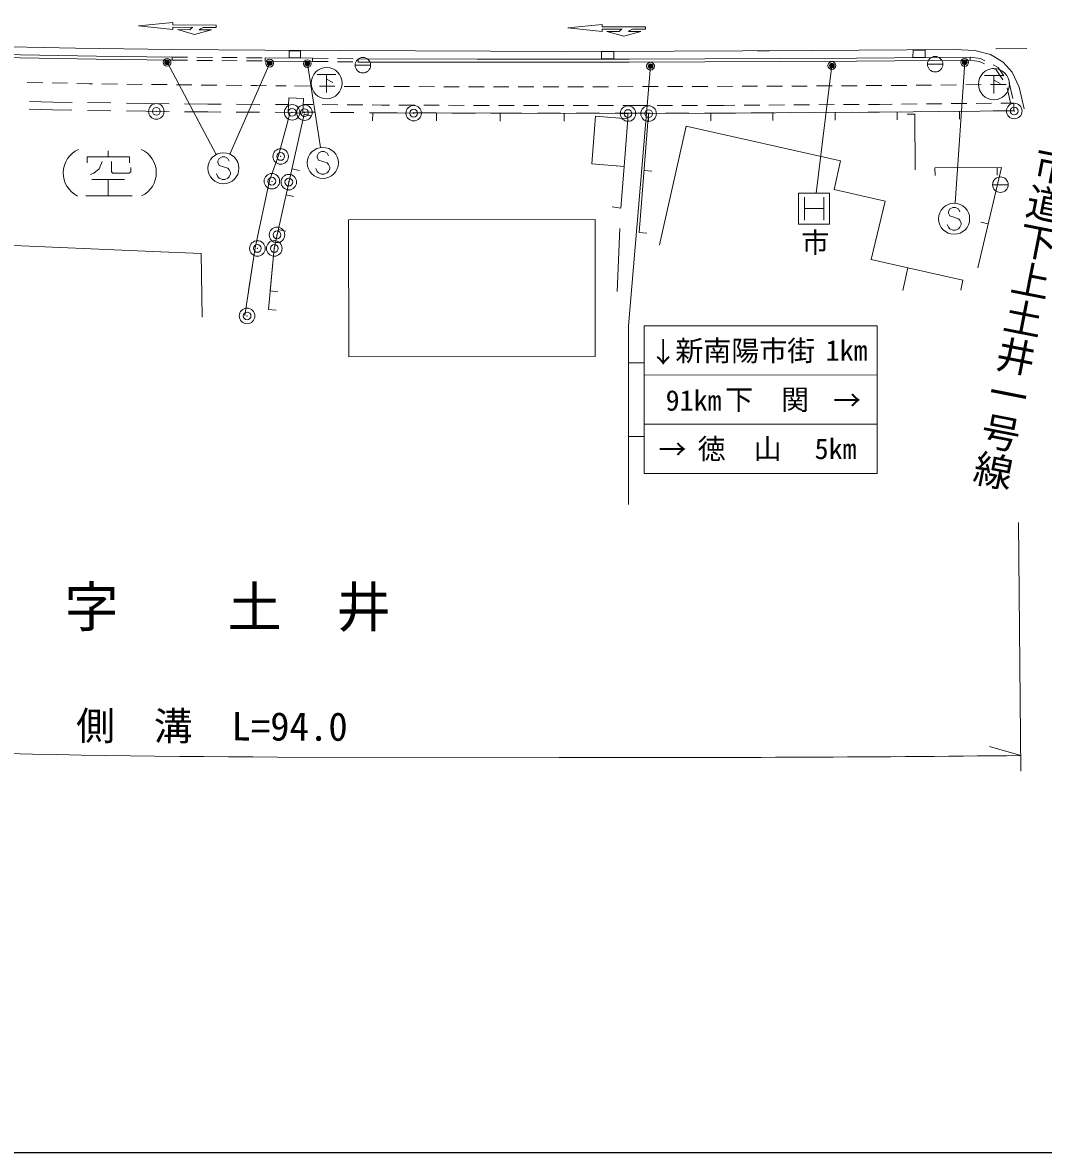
# Model space of a CAD drawing. Units: millimetres, scale not verified. Extents: x 40000 to 680000, y 20000 to 380000.
# Drawn here: x 188671 to 254367, y 205000 to 277725 of the extents above; entities that cross this region are included whole.
import ezdxf
from ezdxf.enums import TextEntityAlignment as Align

# ---------------------------------------------------------------- set-up
doc = ezdxf.new("R2010")
doc.units = ezdxf.units.MM
doc.header["$LTSCALE"] = 1000
doc.header["$PDMODE"] = 32
doc.header["$PDSIZE"] = 500
for name, color, linetype, lineweight in [('M-BGD', 7, 'Continuous', 13), ('M-BGD-EXST', 7, 'Continuous', 13), ('M-BMK-HTXT', 7, 'Continuous', 13), ('M-BMK-ROW', 7, 'Continuous', 13), ('M-STR-HTXT', 7, 'Continuous', 13), ('M-STR-STRC', 7, 'Continuous', 13), ('M-TTL-BAND', 7, 'Continuous', 25)]:
    doc.layers.add(name, color=color, linetype=linetype, lineweight=lineweight)
doc.styles.add('@ＭＳ ゴシック', font='')
doc.styles.add('ＭＳ ゴシック', font='')
doc.styles.get('@ＭＳ ゴシック').set_extended_font_data('@MS Gothic')
doc.styles.get('ＭＳ ゴシック').set_extended_font_data('MS Gothic')

msp = doc.modelspace()

# ---------------------------------------------------------------- linework, layer by layer
at = {"layer": 'M-BGD'}
for p, q in [((198334, 277275), (198335, 277425)), ((198335, 277425), (199622, 277416)), ((198337, 277725), (198336, 277575)), ((198336, 277575), (201135, 277556)), ((198634, 277273), (199434, 277267)), ((200392, 277411), (201134, 277406)), ((201134, 277406), (201135, 277556)), ((225967, 277155), (225967, 277305)), ((225967, 277305), (227255, 277304)), ((225968, 277605), (225968, 277455)), ((225968, 277455), (228768, 277452)), ((226267, 277154), (227067, 277154)), ((228025, 277303), (228767, 277302)), ((228767, 277302), (228768, 277452)), ((236749, 275899), (235967, 275893)), ((198288, 275510), (198286, 275310)), ((198286, 275310), (199286, 275300)), ((198288, 275510), (199288, 275500)), ((199886, 275294), (200886, 275285)), ((199888, 275494), (200888, 275485)), ((201486, 275279), (202486, 275269)), ((201488, 275479), (202488, 275469)), ((203086, 275264), (204086, 275254)), ((203088, 275464), (204088, 275454)), ((204289, 275452), (204287, 275252)), ((204287, 275252), (207335, 275227)), ((204289, 275452), (207337, 275427)), ((207334, 275227), (208334, 275213)), ((207337, 275427), (207335, 275227)), ((207337, 275427), (208337, 275413)), ((208934, 275205), (209934, 275192)), ((208937, 275405), (209936, 275392)), ((210070, 274984), (211070, 274984)), ((210070, 274984), (211070, 274984)), ((210277, 275387), (210275, 275187)), ((246901, 275046), (247901, 275046)), ((246901, 275046), (247901, 275046)), ((249619, 275310), (250254, 275223)), ((249646, 275508), (249648, 275308)), ((249646, 275508), (250314, 275416)), ((250254, 275223), (250574, 275060)), ((250314, 275416), (250605, 275269)), ((251140, 274997), (251466, 274831)), ((251109, 274788), (251329, 274677)), ((251329, 274677), (251747, 274049)), ((251466, 274831), (251818, 274304)), ((188971, 273872), (189971, 273851)), ((190571, 273839), (191571, 273818)), ((192170, 273806), (192960, 273789)), ((192960, 273789), (193170, 273787)), ((193770, 273780), (194770, 273769)), ((195370, 273762), (196370, 273750)), ((196970, 273743), (197970, 273732)), ((198570, 273725), (199570, 273714)), ((200170, 273707), (201170, 273695)), ((201770, 273688), (202770, 273677)), ((203370, 273670), (203745, 273666)), ((203745, 273666), (204370, 273660)), ((204970, 273655), (205643, 273649)), ((207171, 273638), (206171, 273646)), ((208771, 273626), (207771, 273633)), ((210371, 273614), (209371, 273621)), ((211416, 273606), (210971, 273609)), ((211971, 273605), (211416, 273606)), ((213571, 273602), (212571, 273604)), ((215171, 273599), (214171, 273601)), ((216771, 273595), (215771, 273597)), ((218371, 273592), (217371, 273594)), ((219971, 273589), (218971, 273591)), ((221571, 273586), (220571, 273588)), ((223171, 273589), (222171, 273587)), ((224771, 273594), (223771, 273591)), ((226371, 273598), (225371, 273595)), ((227971, 273602), (226971, 273600)), ((229295, 273606), (228571, 273604)), ((229571, 273607), (229295, 273606)), ((231171, 273613), (230171, 273609)), ((232771, 273618), (231771, 273615)), ((234371, 273624), (233371, 273621)), ((235971, 273630), (234971, 273627)), ((237571, 273636), (236571, 273632)), ((238865, 273641), (238171, 273638)), ((239171, 273643), (238865, 273641)), ((240771, 273653), (239771, 273647)), ((242371, 273663), (241371, 273657)), ((243971, 273673), (242971, 273667)), ((245571, 273683), (244571, 273677)), ((246888, 273691), (246171, 273687)), ((247171, 273695), (246888, 273691)), ((248771, 273712), (247771, 273701)), ((250370, 273730), (249370, 273719)), ((251970, 273747), (250970, 273736)), ((252026, 273527), (252257, 272554)), ((252150, 273804), (252175, 273767)), ((252175, 273767), (252395, 272838)), ((190600, 272109), (189099, 272147)), ((190610, 272609), (189110, 272647)), ((191849, 272089), (190600, 272109)), ((191858, 272589), (190610, 272609)), ((194349, 272050), (192849, 272074)), ((194357, 272550), (192857, 272574)), ((196598, 272015), (195349, 272035)), ((196605, 272515), (195357, 272534)), ((198093, 272000), (196598, 272015)), ((198098, 272500), (196605, 272515)), ((200592, 272474), (199098, 272489)), ((201440, 272469), (200592, 272474)), ((203940, 272456), (202440, 272464)), ((205787, 272445), (204940, 272450)), ((207360, 272451), (206735, 272455)), ((208960, 272440), (207960, 272446)), ((210560, 272429), (209560, 272436)), ((211785, 272420), (211160, 272425)), ((212290, 272418), (211785, 272420)), ((213890, 272412), (212890, 272416)), ((215490, 272406), (214490, 272410)), ((217090, 272399), (216090, 272403)), ((218690, 272393), (217690, 272397)), ((219795, 272389), (219290, 272391)), ((220300, 272389), (219795, 272389)), ((221900, 272389), (220900, 272389)), ((223500, 272389), (222500, 272389)), ((225100, 272389), (224100, 272389)), ((226700, 272389), (225700, 272389)), ((227804, 272389), (227300, 272389)), ((228904, 272390), (227804, 272389)), ((230504, 272393), (229504, 272391)), ((232104, 272395), (231104, 272394)), ((233803, 272398), (232704, 272396)), ((234507, 272402), (233803, 272398)), ((236107, 272413), (235107, 272406)), ((237707, 272423), (236707, 272416)), ((239307, 272433), (238307, 272427)), ((240907, 272443), (239907, 272437)), ((242507, 272453), (241507, 272447)), ((243811, 272461), (243107, 272457)), ((244638, 272470), (243811, 272461)), ((246238, 272486), (245238, 272476)), ((247642, 272000), (246142, 271985)), ((247837, 272502), (246838, 272492)), ((249437, 272518), (248437, 272508)), ((250142, 272025), (248642, 272010)), ((248959, 272013), (248964, 271513)), ((251037, 272534), (250037, 272524)), ((252469, 272049), (251142, 272035)), ((252464, 272548), (251637, 272540)), ((252464, 272548), (252469, 272049)), ((200588, 271974), (199093, 271989)), ((201422, 271969), (200588, 271974)), ((203922, 271956), (202422, 271964)), ((205756, 271946), (204922, 271950)), ((207493, 271950), (206705, 271955)), ((206789, 271820), (207277, 271711)), ((209993, 271933), (208493, 271943)), ((211782, 271920), (210993, 271926)), ((211201, 271906), (211200, 271406)), ((211201, 271906), (227626, 271871)), ((212788, 271916), (211782, 271920)), ((215288, 271907), (213788, 271912)), ((215307, 271898), (215306, 271398)), ((217788, 271897), (216288, 271903)), ((219794, 271889), (218788, 271893)), ((219414, 271889), (219412, 271389)), ((220799, 271889), (219794, 271889)), ((223299, 271889), (221799, 271889)), ((223520, 271880), (223519, 271380)), ((225799, 271889), (224299, 271889)), ((225297, 268628), (225539, 271695)), ((225539, 271695), (227624, 271530)), ((227805, 271889), (226799, 271889)), ((227626, 271871), (227126, 271874)), ((227382, 268464), (227624, 271530)), ((227626, 271871), (227624, 271530)), ((227626, 271871), (227625, 271371)), ((227626, 271871), (227625, 271371)), ((229055, 271891), (227805, 271889)), ((228344, 264209), (228959, 271867)), ((228959, 271867), (228962, 271367)), ((231555, 271894), (230055, 271892)), ((233805, 271898), (232555, 271896)), ((232959, 271893), (232962, 271393)), ((234560, 271903), (233805, 271898)), ((237060, 271919), (235560, 271909)), ((236959, 271918), (236962, 271418)), ((239560, 271934), (238060, 271925)), ((242060, 271950), (240560, 271941)), ((240959, 271943), (240962, 271443)), ((243815, 271961), (243060, 271957)), ((245142, 271975), (243815, 271961)), ((244959, 271973), (244964, 271473)), ((246092, 271836), (245592, 271833)), ((246092, 271836), (246113, 268248)), ((231378, 271057), (229668, 263417)), ((194183, 269465), (194183, 269074)), ((194183, 269465), (194183, 269074)), ((192827, 268706), (192827, 269074)), ((192827, 269074), (195546, 269074)), ((192827, 268706), (192827, 269074)), ((192827, 269074), (195546, 269074)), ((193792, 268787), (193608, 268315)), ((193792, 268787), (193608, 268315)), ((194382, 268787), (194382, 268109)), ((194382, 268787), (194382, 268109)), ((195546, 269074), (195546, 268691)), ((195546, 269074), (195546, 268691)), ((195635, 268124), (195635, 268396)), ((195635, 268124), (195635, 268396)), ((225297, 268628), (227382, 268464)), ((227382, 268464), (226884, 268504)), ((247390, 268381), (247393, 267881)), ((251390, 268400), (251393, 267900)), ((193254, 268043), (193026, 267939)), ((193254, 268043), (193026, 267939)), ((195237, 267630), (193129, 267630)), ((195237, 267630), (193129, 267630)), ((193608, 268315), (193254, 268043)), ((193608, 268315), (193254, 268043)), ((194183, 267630), (194183, 266569)), ((194183, 267630), (194183, 266569)), ((194382, 268109), (194470, 268028)), ((194382, 268109), (194470, 268028)), ((194470, 268028), (195531, 268028)), ((194470, 268028), (195531, 268028)), ((195531, 268028), (195635, 268124)), ((195531, 268028), (195635, 268124)), ((206001, 268316), (206488, 268206)), ((228665, 268197), (229163, 268156)), ((240891, 266975), (244184, 266238)), ((251099, 267292), (252099, 267292)), ((251099, 267292), (252099, 267292)), ((192738, 266569), (195730, 266569)), ((192738, 266569), (195730, 266569)), ((205625, 266647), (206113, 266538)), ((238611, 264748), (238611, 266748)), ((238611, 266748), (240611, 266748)), ((238986, 266498), (238986, 264998)), ((240236, 266498), (240236, 264998)), ((240611, 266748), (240611, 264748)), ((244184, 266238), (243284, 262468)), ((238986, 265748), (240236, 265748)), ((244048, 265715), (244046, 265715)), ((240611, 264748), (238611, 264748)), ((250819, 264775), (250332, 264889)), ((205123, 264413), (205611, 264303)), ((226932, 260412), (227109, 264464)), ((228344, 264209), (228843, 264169)), ((197045, 263001), (184417, 263531)), ((245646, 261939), (243284, 262468)), ((245319, 260479), (245646, 261939)), ((249188, 261144), (245646, 261939)), ((249045, 260510), (249188, 261144)), ((204607, 260452), (205105, 260405)), ((204493, 259255), (204991, 259207))]:
    msp.add_line(p, q, dxfattribs=at)
for points in [[(198337, 277725), (196135, 277514), (198334, 277275)], [(198634, 277273), (199732, 276965), (200833, 277258), (200034, 277263)], [(225968, 277605), (223768, 277381), (225967, 277155)], [(226267, 277154), (227367, 276854), (228467, 277153), (227667, 277153)], [(183673, 275763), (188526, 275651), (193418, 275568), (198288, 275510)], [(183668, 275563), (188522, 275451), (193415, 275368), (198286, 275310)], [(210277, 275387), (217925, 275372), (227700, 275378), (237452, 275411), (242338, 275441), (249646, 275508)], [(210277, 275187), (217925, 275172), (227701, 275178), (237453, 275211), (242340, 275241), (249648, 275308)], [(228959, 271867), (233805, 271898), (243815, 271961), (252469, 272049)], [(205899, 271944), (205142, 269175), (204571, 267559), (203635, 263223), (202964, 258864)], [(205899, 271944), (205142, 269175), (204571, 267559), (203635, 263223), (203209, 260457)], [(204493, 259255), (204867, 263188), (205044, 264061), (206789, 271820)], [(204607, 260452), (204867, 263188), (205044, 264061), (206789, 271820)], [(231378, 271057), (241301, 268836), (240891, 266975)], [(227382, 268464), (227167, 265780), (226605, 265864)], [(247390, 268381), (251667, 268401), (250156, 261939)], [(200229, 258769), (200158, 262871), (197045, 263001)]]:
    msp.add_lwpolyline(points, dxfattribs=at)
for points in [[(206566, 275906), (205821, 275909), (205819, 275451), (206564, 275448)], [(226720, 275383), (226730, 275838), (225930, 275856), (225919, 275401)], [(246756, 275475), (246763, 275949), (245980, 275961), (245973, 275487)], [(206759, 272831), (205814, 272890), (205756, 271945), (206701, 271887)], [(225511, 265056), (209647, 265037), (209658, 256214), (225521, 256233)]]:
    msp.add_lwpolyline(points, close=True, dxfattribs=at)
for centre in [(210570, 274984), (210570, 274984), (247401, 275046), (247401, 275046), (251599, 267292), (251599, 267292)]:
    msp.add_circle(centre, 500, dxfattribs=at)
for centre, radius, start, end in [((200143, 276563), 1000, 121.40791, 135.19258), ((200388, 276911), 500, 89.61956, 135.19258), ((200143, 276563), 1000, 89.61957, 89.61959), ((227781, 276453), 1000, 121.74383, 135.52849), ((228024, 276803), 500, 89.95548, 135.52849), ((227781, 276453), 1000, 89.95548, 89.9555), ((192942, 268048), 1659, 113.71495, 243.79432), ((192942, 268048), 1659, 113.71495, 243.79432), ((195626, 268063), 1650, 295.17877, 65.65461), ((195626, 268063), 1650, 295.17877, 65.65461)]:
    msp.add_arc(centre, radius, start, end, dxfattribs=at)
at = {"layer": 'M-BGD-EXST'}
for p, q in [((207639, 274378), (208839, 274378)), ((207639, 274378), (208839, 274378)), ((208239, 274378), (208239, 273228)), ((208239, 274378), (208239, 273228)), ((250581, 274311), (251781, 274311)), ((251181, 274311), (251181, 273161)), ((208239, 274078), (208639, 273878)), ((208239, 274078), (208639, 273878)), ((251181, 274011), (251581, 273811))]:
    msp.add_line(p, q, dxfattribs=at)
for centre in [(208239, 273828), (208239, 273828), (251181, 273761)]:
    msp.add_circle(centre, 1000, dxfattribs=at)
at = {"layer": 'M-BMK-ROW'}
for centre in [(197278, 272008), (206018, 271946), (206810, 271931), (213842, 271895), (227635, 271870), (228959, 271867), (252490, 272031), (205283, 269109), (204712, 267516), (205803, 267457), (205044, 264061), (203782, 263187), (204867, 263188), (203119, 258844)]:
    msp.add_circle(centre, 500, dxfattribs=at)
for p in [(197278, 272008), (206018, 271946), (206810, 271931), (213842, 271895), (227635, 271870), (228959, 271867), (252490, 272031), (205283, 269109), (204712, 267516), (205803, 267457), (205044, 264061), (203782, 263187), (204867, 263188), (203119, 258844)]:
    msp.add_point(p, dxfattribs=at)
at = {"layer": 'M-STR-HTXT'}
for p, q in [((197970, 275169), (201128, 269229)), ((204573, 275113), (202000, 269265)), ((207001, 275084), (207838, 269680)), ((229083, 274920), (227664, 258208)), ((240754, 274961), (239735, 266748)), ((249302, 275158), (248689, 266097)), ((252754, 245546), (252925, 229547)), ((252915, 230547), (250908, 231125)), ((205074, 230451), (223196, 230416))]:
    msp.add_line(p, q, dxfattribs=at)
for centre, radius in [((197970, 275169), 150), ((197970, 275169), 120), ((197970, 275169), 90), ((197970, 275169), 60), ((197970, 275169), 30), ((197970, 275169), 20), ((204573, 275113), 150), ((204573, 275113), 120), ((204573, 275113), 90), ((204573, 275113), 60), ((204573, 275113), 30), ((204573, 275113), 20), ((207001, 275084), 150), ((207001, 275084), 120), ((207001, 275084), 90), ((207001, 275084), 60), ((207001, 275084), 30), ((207001, 275084), 20), ((229083, 274920), 150), ((229083, 274920), 120), ((229083, 274920), 90), ((229083, 274920), 60), ((229083, 274920), 30), ((229083, 274920), 20), ((240754, 274961), 150), ((240754, 274961), 120), ((240754, 274961), 90), ((240754, 274961), 60), ((240754, 274961), 30), ((240754, 274961), 20), ((249302, 275158), 150), ((249302, 275158), 120), ((249302, 275158), 90), ((249302, 275158), 60), ((249302, 275158), 30), ((249302, 275158), 20)]:
    msp.add_circle(centre, radius, dxfattribs=at)
for centre, radius, start, end in [((206606, 1030449), 800000, 266.2748, 269.89027), ((227697, 2580412), 2350000, 269.89026, 270.61484)]:
    msp.add_arc(centre, radius, start, end, dxfattribs=at)
for p in [(197970, 275169), (204573, 275113), (207001, 275084), (229083, 274920), (240754, 274961), (249302, 275158)]:
    msp.add_point(p, dxfattribs=at)
at = {"layer": 'M-STR-STRC'}
for p, q in [((251322, 276033), (251311, 276033)), ((253311, 276060), (251322, 276033)), ((207718, 269328), (207627, 269146)), ((207627, 269146), (207627, 269055)), ((207900, 269419), (207718, 269328)), ((208082, 269419), (207900, 269419)), ((208264, 269328), (208082, 269419)), ((208355, 269146), (208264, 269328)), ((201323, 268984), (201232, 268802)), ((201232, 268802), (201232, 268711)), ((201232, 268711), (201323, 268529)), ((201505, 269075), (201323, 268984)), ((201323, 268529), (201869, 268347)), ((201687, 269075), (201505, 269075)), ((201869, 268984), (201687, 269075)), ((201960, 268802), (201869, 268984)), ((207627, 269055), (207718, 268873)), ((207718, 268873), (208264, 268692)), ((208264, 268692), (208355, 268601)), ((208355, 268601), (208446, 268419)), ((208446, 268419), (208446, 268328)), ((201232, 267802), (201142, 267984)), ((201323, 267711), (201232, 267802)), ((201505, 267620), (201323, 267711)), ((201869, 267711), (201687, 267620)), ((201869, 268347), (201960, 268257)), ((201960, 267802), (201869, 267711)), ((201960, 268257), (202051, 268075)), ((202051, 267984), (201960, 267802)), ((202051, 268075), (202051, 267984)), ((207627, 268146), (207537, 268328)), ((207718, 268055), (207627, 268146)), ((207900, 267964), (207718, 268055)), ((208082, 267964), (207900, 267964)), ((208264, 268055), (208082, 267964)), ((208355, 268146), (208264, 268055)), ((208446, 268328), (208355, 268146)), ((201687, 267620), (201505, 267620)), ((248348, 265733), (248258, 265551)), ((248258, 265551), (248258, 265460)), ((248258, 265460), (248348, 265279)), ((248530, 265824), (248348, 265733)), ((248712, 265824), (248530, 265824)), ((248894, 265733), (248712, 265824)), ((248985, 265551), (248894, 265733)), ((248258, 264551), (248167, 264733)), ((248348, 265279), (248894, 265097)), ((248894, 265097), (248985, 265006)), ((248985, 265006), (249076, 264824)), ((249076, 264733), (248985, 264551)), ((249076, 264824), (249076, 264733)), ((248348, 264460), (248258, 264551)), ((248530, 264370), (248348, 264460)), ((248712, 264370), (248530, 264370)), ((248894, 264460), (248712, 264370)), ((248985, 264551), (248894, 264460)), ((227664, 258205), (227666, 246705)), ((228664, 258205), (243664, 258208)), ((228664, 258205), (228666, 248705)), ((243664, 258208), (243666, 248708)), ((227665, 255830), (228665, 255830)), ((228665, 255038), (243665, 255041)), ((228665, 251872), (243665, 251874)), ((227666, 251080), (228666, 251080)), ((243666, 248708), (228666, 248705))]:
    msp.add_line(p, q, dxfattribs=at)
for points in [[(223623, 275854), (204271, 275942), (198277, 276002), (192083, 276082), (183732, 276254), (178310, 276421), (170671, 276750), (166530, 276967)], [(253138, 272181), (252815, 273579), (252363, 274532), (251788, 275178), (250955, 275669), (249965, 275921), (248674, 275990), (239434, 275923), (230597, 275878), (223623, 275854)]]:
    msp.add_lwpolyline(points, dxfattribs=at)
for centre in [(201596, 268347), (207991, 268692), (248621, 265097)]:
    msp.add_circle(centre, 1000, dxfattribs=at)
at = {"layer": 'M-TTL-BAND'}
msp.add_line((40000, 205000), (579000, 205000), dxfattribs=at)

# ---------------------------------------------------------------- texts
at = {"layer": 'M-BMK-HTXT', "style": '@ＭＳ ゴシック'}
msp.add_text('市道下上土井一号線', height=1833, rotation=258.864, dxfattribs=at).set_placement((255231, 269746), align=Align.MIDDLE_LEFT)
at = {"layer": 'M-BMK-HTXT', "style": 'ＭＳ ゴシック'}
msp.add_text('字\u3000\u3000土\u3000井', height=2566, dxfattribs=at).set_placement((191359, 238054), align=Align.BOTTOM_LEFT)
at = {"layer": 'M-STR-HTXT', "style": 'ＭＳ ゴシック'}
msp.add_text('市', height=1320, dxfattribs=at).set_placement((239691, 263565), align=Align.MIDDLE_CENTER)
msp.add_text('側\u3000溝\u3000L=94.0', height=1833, rotation=359.829, dxfattribs=at).set_placement((200849, 230970), align=Align.BOTTOM_CENTER)
at = {"layer": 'M-STR-STRC', "style": 'ＭＳ ゴシック'}
for s, rotation, p in [('新南陽市街', 0.01, (235180, 256603)), ('→', 270.01, (229876, 256537)), ('1km', 0.01, (241700, 256624)), ('91km', 0.01, (231852, 253407)), ('下\u3000関', 0.01, (236590, 253456)), ('↑', 270.01, (241710, 253434)), ('徳\u3000山', 0.01, (234816, 250289)), ('5km', 0.01, (240991, 250290)), ('→', 0.01, (230499, 250255))]:
    msp.add_text(s, height=1320, rotation=rotation, dxfattribs=at).set_placement(p, align=Align.MIDDLE_CENTER)

doc.saveas('drawing.dxf')
